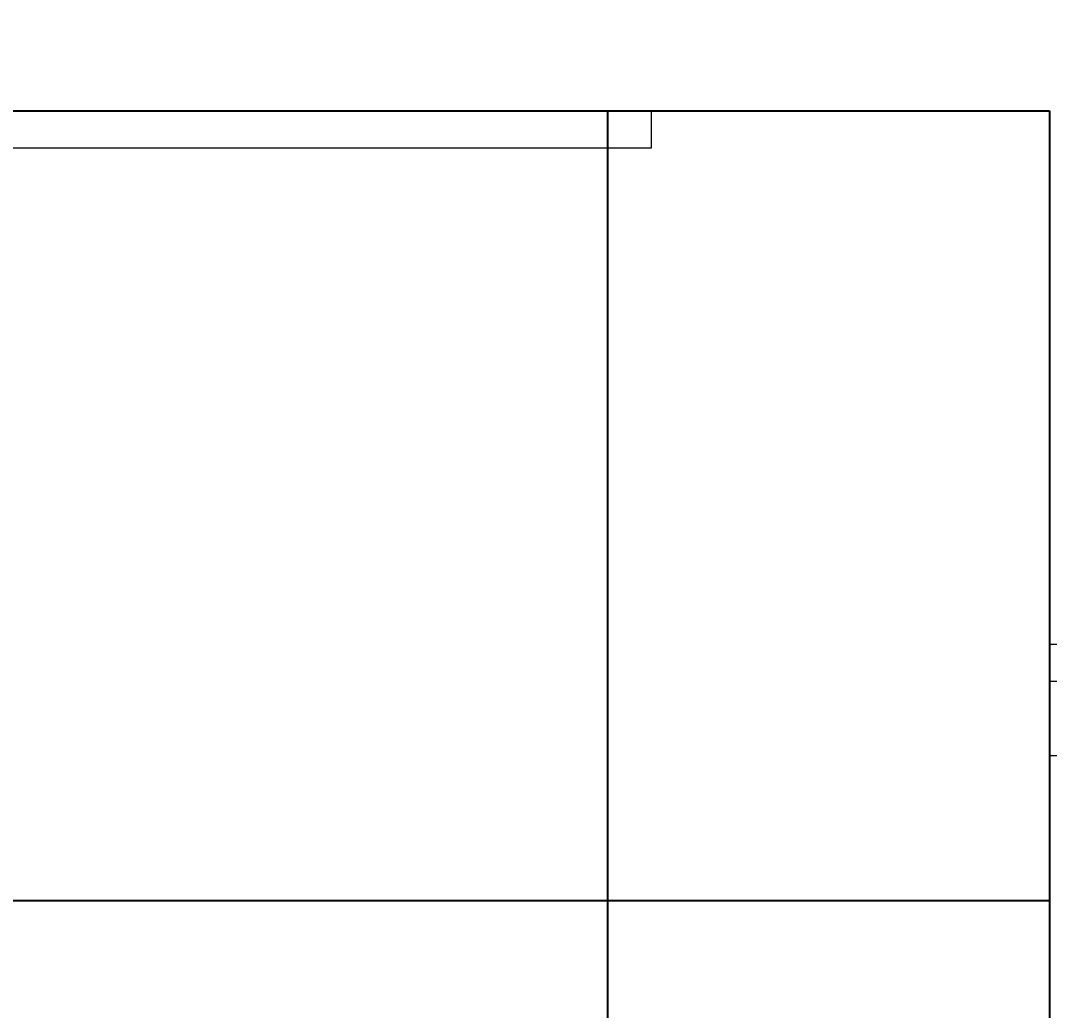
# Model space of a CAD drawing. Header units: inches. Extents: x -12418 to 472786, y -29325 to 19878.
# Drawn here: x 17004 to 17698, y -4774 to -4107 of the extents above; entities that cross this region are included whole.
import ezdxf
from ezdxf import colors
from ezdxf.entities.mleader import LeaderData, LeaderLine
from ezdxf.math import Vec2, Vec3

# ---------------------------------------------------------------- set-up
doc = ezdxf.new("R2010")
doc.units = ezdxf.units.IN
doc.header["$LTSCALE"] = 25
doc.header["$MEASUREMENT"] = 0
doc.linetypes.add('DASHDOT', pattern=[25.4, 12.7, -6.35, 0, -6.35])
doc.layers.get('0').update_dxf_attribs({"color": 8})
for name, color, linetype, lineweight in [('00-Ground Floor$0$Aluminum', 251, 'Continuous', 5), ('00-Ground Floor$0$LOADING', 253, 'Continuous', 5), ('00-Ground Floor$0$Walls', 251, 'Continuous', 5), ('E-LITE-CLNG-CNDT', 6, 'DASHDOT', 35), ('T-DATA-TEXT', 2, 'Continuous', 25)]:
    doc.layers.add(name, color=color, linetype=linetype, lineweight=lineweight)
doc.layers.add('00-Ground Floor$0$False Ceiling', color=251, linetype='Continuous')
doc.styles.add('DC_Elc_Romans', font='elc_romans.shx', dxfattribs={"width": 0.7})

# ---------------------------------------------------------------- blocks, each defined once
blk = doc.blocks.new('00-Ground Floor$0$A$C37be4daf')
at = {"layer": '00-Ground Floor$0$Aluminum'}
for p, q in [((1416.01, 598.24), (216.01, 598.24)), ((1341.01, 548.24), (1341.01, 598.24)), ((1391.01, 498.24), (1391.01, 598.24))]:
    blk.add_line(p, q, dxfattribs=at)
at = {"layer": '00-Ground Floor$0$Walls'}
blk.add_line((1416.01, 498.24), (1416.01, 598.24), dxfattribs=at)
blk = doc.blocks.new('00-Ground Floor$0$A$Ce9e1c4c3')
at = {"layer": '00-Ground Floor$0$False Ceiling', "color": 254}
for p, q in [((-85802.07, -4167.43, 0), (-82302.28, -4167.43, 0)), ((-82302.28, -4167.43, 0), (-82302.28, -7167.43, 0))]:
    blk.add_line(p, q, dxfattribs=at)
at = {"layer": '00-Ground Floor$0$False Ceiling', "color": 254, "linetype": 'Continuous'}
for p, q in [((-82600, -7167.43), (-82600, -4167.43)), ((-85802.07, -4700), (-82302.28, -4700))]:
    blk.add_line(p, q, dxfattribs=at)
blk = doc.blocks.new('00-Ground Floor')
at = {"layer": '00-Ground Floor$0$LOADING', "elevation": 0}
blk.add_lwpolyline([(17429.31, -4192.43), (17429.31, -4167.43), (16923.31, -4167.43), (16923.31, -4192.43), (17429.31, -4192.43)], dxfattribs=at)
at = {"layer": '00-Ground Floor$0$Walls'}
for p, q in [((17697.72, -4167.43, 0), (14197.93, -4167.43, 0)), ((17697.72, -6087.43, 0), (17697.72, -4167.43, 0))]:
    blk.add_line(p, q, dxfattribs=at)
at = {"rotation": 90}
blk.add_blockref('00-Ground Floor$0$A$C37be4daf', (18295.95, -5943.44, 0), dxfattribs=at)
at = {"layer": '00-Ground Floor$0$False Ceiling', "color": 254}
blk.add_blockref('00-Ground Floor$0$A$Ce9e1c4c3', (100000, 0), dxfattribs=at)
blk = doc.blocks.new('DC_Arrow-ArrowEllipse')
at = {"color": 0}
blk.add_ellipse((0, 0), major_axis=(0.4, 0), ratio=0.4, dxfattribs=at)
at = {"color": 0, "ltscale": 0.5}
blk.add_solid([(-1.4, 0.1667), (-0.4, 0), (-1.4, -0.1667)], dxfattribs=at)

msp = doc.modelspace()

# ---------------------------------------------------------------- block references
at = {"layer": 'E-LITE-CLNG-CNDT'}
msp.add_blockref('00-Ground Floor', (0, 0), dxfattribs=at)

# ---------------------------------------------------------------- leaders
at = {"layer": 'T-DATA-TEXT'}
ml = msp.add_multileader_mtext('Standard', dxfattribs=at)
ml.set_content('LINE 3 TO SOUND RACK\\PIN DATA ROOM  ', color=256, style='DC_Elc_Romans')
ml.set_leader_properties(color=45)
ml.set_arrow_properties(name='DC_Arrow-ArrowEllipse')
ml.build(insert=Vec2(0, 0))
ml.multileader.update_dxf_attribs({"dogleg_length": 2, "arrow_head_size": 200, "scale": 100})
ctx = ml.context
ctx.base_point, ctx.scale, ctx.char_height, ctx.arrow_head_size, ctx.landing_gap_size, ctx.plane_origin = Vec3(15417.49, -3725.87, 0), 100, 200, 200, 200, Vec3(33834.91, 2941.3, 0)
notes = []
notes.append((ctx, [(1, (1, 1, 0), (18597.49, -3725.87, 0), (-1, 0), 200, [(0, [(19555.74, -4847.43, 0)], 0, [])])]))
ctx.mtext.insert, ctx.mtext.width, ctx.mtext.flow_direction = Vec3(15617.49, -3625.87, 0), 2820.2952, 5
for ctx, leaders in notes:
    for number, flags, end, landing, length, lines in leaders:
        leader = LeaderData()
        leader.index, (leader.has_last_leader_line, leader.has_dogleg_vector, leader.attachment_direction) = number, flags
        leader.last_leader_point, leader.dogleg_vector, leader.dogleg_length = Vec3(end), Vec3(landing), length
        for number, points, colour, breaks in lines:
            line = LeaderLine()
            line.index, line.vertices, line.color, line.breaks = number, Vec3.list(points), colors.encode_raw_color(colour), breaks
            leader.lines.append(line)
        ctx.leaders.append(leader)

doc.saveas('drawing.dxf')
